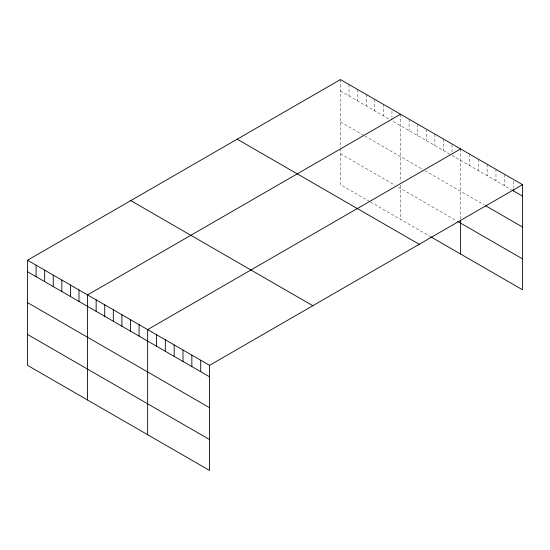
<?xml version="1.0" encoding="UTF-8"?>
<svg xmlns="http://www.w3.org/2000/svg" width="550" height="550" viewBox="0 0 550 550"><rect width="100%" height="100%" fill="white"/><g stroke="black" fill="none" stroke-linecap="round" stroke-linejoin="round"><path stroke-width="0.41" stroke-dasharray="2.75 2.06" d="M340.457 79.558L340.457 147.228M340.457 91.018L389.091 119.096M449.879 154.192L391.951 120.746L391.951 118.291M452.024 155.43L511.445 189.736M340.457 121.921L364.059 135.547M364.774 135.96L421.987 168.988M424.848 170.644L484.186 204.903M340.457 153.759L394.811 185.137M398.386 187.199L456.314 220.646M369.779 201.589L340.457 184.656L340.457 148.046M370.494 202.001L429.853 236.273M513.659 181.191L513.659 187.742M504.817 174.446L504.817 185.914M495.976 169.345L495.976 180.806M487.135 164.237L487.135 175.704M478.287 159.136L478.287 170.596M469.446 154.028L469.446 165.488M460.604 148.926L460.604 219.044M452.024 144.787L452.024 152.157M443.444 139.012L443.444 150.48M434.857 134.056L434.857 145.523M426.277 129.106L426.277 140.566M417.697 124.149L417.697 135.609M409.111 119.192L409.111 130.659M400.531 114.242L400.531 181.913M400.531 185.178L400.531 219.34M391.951 110.921L391.951 117.473M383.371 104.328L383.371 115.796M374.784 99.378L374.784 110.839M366.204 94.421L366.204 105.882M357.624 89.464L357.624 100.932M349.037 84.514L349.037 95.975"/><path stroke-width="0.82" d="M522.5 184.656L209.543 365.344L209.543 470.442L27.5 365.344L27.5 260.239L340.457 79.558L522.5 184.656L522.5 289.761L430.567 236.686M400.531 114.242L87.574 294.924L87.574 400.029M460.604 148.926L147.647 329.608L147.647 434.706M512.188 190.163L522.5 196.123M485.657 205.748L522.5 227.019M457.744 221.471L522.5 258.857M237.181 139.184L419.224 244.282M130.776 200.613L312.819 305.718M27.5 260.239L209.543 365.344M27.5 271.707L209.543 376.805M27.5 302.603L209.543 407.708M27.5 334.441L209.543 439.546M513.659 189.379L513.659 191.015M460.604 220.674L460.604 254.024M200.702 360.236L200.702 371.704M191.861 355.135L191.861 366.596M183.019 350.027L183.019 361.487M174.171 344.926L174.171 356.386M165.33 339.817L165.33 351.278M156.489 334.709L156.489 346.177M139.067 324.651L139.067 336.119M130.481 319.701L130.481 331.162M121.901 314.744L121.901 326.205M113.321 309.788L113.321 321.255M104.741 304.831L104.741 316.298M96.154 299.881L96.154 311.341M78.994 289.967L78.994 301.434M70.407 285.017L70.407 296.478M61.827 280.06L61.827 291.521M53.247 275.103L53.247 286.571M44.667 270.153L44.667 281.614M36.08 265.196L36.08 276.657"/></g></svg>
